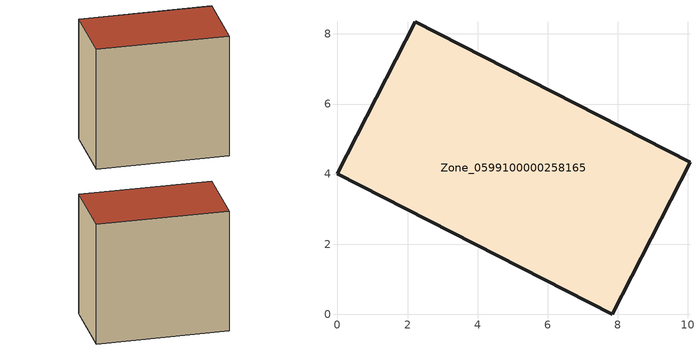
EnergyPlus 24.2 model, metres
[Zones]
Zone_0599100000258165
 floor ground (C_G): 2.22,8.35 10.06,4.34 7.84,0 0,4.01 z3.97
 wall outside (C_F): 10.06,4.34 2.22,8.35 0,4.01 7.84,0 10.06,4.34 z3.97:12.44
 roof outside (C_R): 0,4.01 7.84,0 10.06,4.34 2.22,8.35 z12.44
[BUILDING]
Pand.0599100000258165: North Axis=0; Terrain=City; Loads Convergence Tolerance Value=0.04; Temperature Convergence Tolerance Value=0.4; Solar Distribution=FullExterior; Maximum Number of Warmup Days=25; Minimum Number of Warmup Days=1
[Site:Location]
Rotterdam.The.Hague.AP_ZH_NLD Design_Conditions: Latitude=51.96; Longitude=4.45; Time Zone=1; Elevation=-4.5
[SITE:GROUNDTEMPERATURE:BUILDINGSURFACE]
18, 18, 18, 18, 18, 18, 18, 18, 18, 18, 18, 18
[MATERIAL] Thermal Absorptance=0.9; Solar Absorptance=0.7; Visible Absorptance=0.7
Name | Roughness | Thickness | Conductivity | Density | Specific Heat
G.TI.1992-2005 | MediumSmooth | 0.15 | 0.06 | 540 | 1210
F.TI.1992-2005 | Rough | 0.3 | 0.12 | 1920 | 840
R.TI.1992-2005 | MediumRough | 0.2 | 0.08 | 1500 | 1000
[CONSTRUCTION]
C_G: G.TI.1992-2005
C_F: F.TI.1992-2005
C_R: R.TI.1992-2005
[ZONE]
Zone_0599100000258165: Type=1; Multiplier=1; Ceiling Height=Autocalculate; Volume=Autocalculate; Floor Area=autocalculate; Part of Total Floor Area=Yes
[ZONEINFILTRATION:DESIGNFLOWRATE]
Infil_Zone_0599100000258165: Zone or ZoneList or Space or SpaceList=Zone_0599100000258165; Schedule=AlwaysOn; Design Flow Rate Calculation Method=Flow/Area; Flow Rate per Floor Area=0.0015; Constant Term Coefficient=1; Temperature Term Coefficient=0; Velocity Term Coefficient=0; Velocity Squared Term Coefficient=0
[HVACTEMPLATE:ZONE:IDEALLOADSAIRSYSTEM]
Zone_0599100000258165: Maximum Heating Supply Air Temperature=50; Minimum Cooling Supply Air Temperature=13; Maximum Heating Supply Air Humidity Ratio=0.0156; Minimum Cooling Supply Air Humidity Ratio=0.0077; Heating Limit=NoLimit; Cooling Limit=NoLimit; Dehumidification Control Type=ConstantSensibleHeatRatio; Cooling Sensible Heat Ratio=0.7; Dehumidification Setpoint=60; Humidification Control Type=None; Humidification Setpoint=30; Outdoor Air Method=None; Outdoor Air Flow Rate per Person=0.00944; Outdoor Air Flow Rate per Zone Floor Area=0; Outdoor Air Flow Rate per Zone=0; Demand Controlled Ventilation Type=None; Outdoor Air Economizer Type=NoEconomizer; Heat Recovery Type=None; Sensible Heat Recovery Effectiveness=0.7; Latent Heat Recovery Effectiveness=0.65
[ZONECONTROL:THERMOSTAT]
ThermostatControl_Zone_0599100000258165: Zone or ZoneList=Zone_0599100000258165; Control Type Schedule=DualSetpointControlType; Control 1=Thermostat_Zone_0599100000258165; Temperature Difference Between Cutout And Setpoint=0
[THERMOSTATSETPOINT:DUALSETPOINT]
Thermostat_Zone_0599100000258165: Heating Setpoint Temperature Schedule=HeatingSetpoint_Zone_0599100000258165; Cooling Setpoint Temperature Schedule=CoolingSetpoint_Zone_0599100000258165
[SCHEDULE:COMPACT]
HeatingSetpoint_Zone_0599100000258165: Through: 12/31, For: AllDays, Until: 24:00, 21
CoolingSetpoint_Zone_0599100000258165: Through: 12/31, For: AllDays, Until: 24:00, 24
DualSetpointControlType: Through: 12/31, For: AllDays, Until: 24:00, 4
AlwaysOn: Through: 12/31, For: AllDays, Until: 24:00, 1
